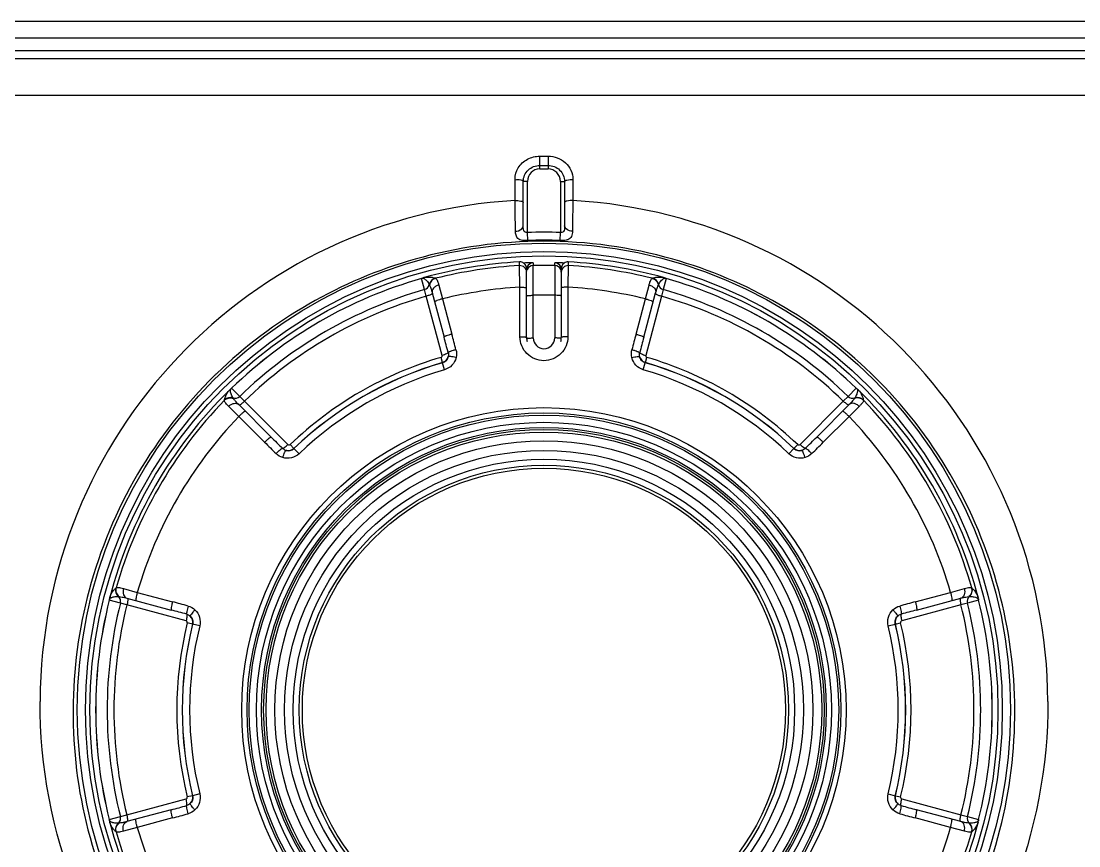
# Model space of a CAD drawing. Extents: x -1319 to 3519, y -1539 to 2345.
# Drawn here: x 717 to 781.1, y -130.9 to -80.9 of the extents above; entities that cross this region are included whole.
import ezdxf

# ---------------------------------------------------------------- set-up
doc = ezdxf.new("R2010")
doc.units = 0
doc.header["$LTSCALE"] = 65.395
doc.layers.get('0').update_dxf_attribs({"linetype": 'CONTINUOUS'})

msp = doc.modelspace()

# ---------------------------------------------------------------- linework, layer by layer
at = {"linetype": 'CONTINUOUS'}
for p, q in [((233.06, -80.931), (1004.26, -80.931)), ((233.06, -81.931), (1004.26, -81.931)), ((1046.196, -83.202), (191.125, -83.202)), ((1004.26, -82.731), (233.06, -82.731)), ((922.66, -85.426), (314.66, -85.426)), ((748.41, -89.106), (748.91, -89.106)), ((748.41, -89.881), (748.41, -89.106)), ((748.41, -89.666), (748.91, -89.666)), ((748.91, -89.106), (748.91, -89.881)), ((748.41, -89.881), (748.91, -89.881)), ((746.91, -91.789), (746.91, -90.502)), ((747.66, -90.631), (747.41, -90.631)), ((747.41, -93.316), (747.41, -90.662)), ((747.66, -93.727), (747.66, -90.631)), ((749.66, -90.631), (749.91, -90.631)), ((749.66, -90.631), (749.66, -93.727)), ((749.91, -90.662), (749.91, -93.316)), ((750.41, -90.502), (750.41, -91.789)), ((746.912, -91.924), (746.91, -91.789)), ((746.917, -92.229), (746.912, -91.924)), ((750.397, -92.666), (750.388, -93.32)), ((750.388, -93.32), (750.384, -93.651)), ((747.678, -94.211), (747.66, -93.727)), ((749.642, -94.211), (749.66, -93.727)), ((747.188, -95.566), (747.188, -95.508)), ((747.188, -95.731), (747.188, -95.566)), ((747.208, -97.04), (747.188, -95.731)), ((747.61, -100.081), (747.61, -95.908)), ((748, -95.564), (748, -95.727)), ((748.01, -97.528), (748, -95.727)), ((749.32, -95.727), (749.31, -97.528)), ((749.32, -95.727), (749.32, -95.564)), ((749.71, -95.908), (749.71, -100.081)), ((750.132, -95.731), (750.113, -97.04)), ((750.132, -95.508), (750.132, -95.508)), ((750.132, -95.508), (750.132, -95.653)), ((750.132, -95.653), (750.132, -95.731)), ((741.254, -96.514), (741.254, -96.514)), ((741.435, -97.187), (741.254, -96.514)), ((741.322, -96.488), (741.322, -96.488)), ((756.066, -96.514), (755.886, -97.187)), ((755.999, -96.488), (755.91, -96.454)), ((755.998, -96.488), (755.999, -96.488)), ((756.066, -96.514), (756.066, -96.514)), ((741.535, -97.583), (741.435, -97.187)), ((742.293, -96.909), (742.511, -97.747)), ((747.207, -100.037), (747.208, -97.04)), ((750.113, -97.04), (750.113, -100.037)), ((754.809, -97.747), (755.028, -96.909)), ((755.886, -97.187), (755.785, -97.583)), ((742.496, -101.166), (741.535, -97.583)), ((741.894, -97.378), (742.613, -100.064)), ((742.511, -97.747), (743.083, -99.881)), ((748.01, -100.111), (748.01, -97.528)), ((749.31, -97.528), (749.31, -100.111)), ((754.237, -99.881), (754.809, -97.747)), ((754.707, -100.064), (755.426, -97.378)), ((755.785, -97.583), (754.824, -101.166)), ((742.52, -101.603), (742.428, -101.29)), ((742.521, -101.608), (742.52, -101.603)), ((742.645, -102.034), (742.521, -101.608)), ((754.675, -102.034), (754.799, -101.608)), ((754.801, -101.603), (754.799, -101.608)), ((754.801, -101.603), (754.892, -101.29)), ((729.689, -103.204), (729.615, -103.264)), ((729.689, -103.204), (729.689, -103.204)), ((729.746, -103.159), (729.745, -103.158)), ((729.746, -103.159), (730.238, -103.651)), ((730.238, -103.651), (730.53, -103.937)), ((766.79, -103.937), (767.082, -103.651)), ((767.082, -103.651), (767.574, -103.159)), ((767.574, -103.159), (767.575, -103.158)), ((767.609, -103.188), (767.575, -103.158)), ((767.631, -103.204), (767.609, -103.188)), ((767.631, -103.204), (767.631, -103.204)), ((730.184, -104.864), (729.569, -104.256)), ((732.14, -106.111), (730.174, -104.145)), ((730.53, -103.937), (733.153, -106.56)), ((764.167, -106.56), (766.79, -103.937)), ((767.146, -104.145), (765.18, -106.111)), ((767.752, -104.256), (767.136, -104.864)), ((731.747, -106.426), (730.184, -104.864)), ((767.136, -104.864), (765.573, -106.426)), ((733.52, -106.799), (733.294, -106.563)), ((733.52, -106.799), (733.523, -106.802)), ((733.83, -107.123), (733.523, -106.802)), ((763.49, -107.123), (763.797, -106.802)), ((763.797, -106.802), (763.801, -106.799)), ((763.801, -106.799), (764.026, -106.563)), ((723.201, -115.284), (724.036, -115.514)), ((773.285, -115.514), (774.119, -115.284)), ((722.351, -115.915), (722.35, -115.915)), ((723.408, -115.864), (726.094, -116.584)), ((724.036, -115.514), (726.17, -116.086)), ((771.15, -116.086), (773.285, -115.514)), ((771.226, -116.584), (773.913, -115.864)), ((774.97, -115.915), (774.955, -115.821)), ((774.969, -115.915), (774.97, -115.915)), ((722.34, -115.986), (722.339, -115.986)), ((723.012, -116.166), (722.34, -115.986)), ((723.405, -116.277), (723.012, -116.166)), ((726.989, -117.237), (723.405, -116.277)), ((773.915, -116.277), (770.331, -117.237)), ((774.308, -116.166), (773.915, -116.277)), ((774.98, -115.986), (774.308, -116.166)), ((774.98, -115.986), (774.981, -115.986)), ((727.379, -117.435), (727.062, -117.357)), ((727.384, -117.436), (727.379, -117.435)), ((727.815, -117.541), (727.384, -117.436)), ((769.505, -117.541), (769.936, -117.436)), ((769.941, -117.435), (769.936, -117.436)), ((769.941, -117.435), (770.258, -117.357)), ((723.405, -128.985), (726.989, -128.025)), ((727.379, -127.827), (727.062, -127.904)), ((727.379, -127.827), (727.384, -127.826)), ((727.815, -127.72), (727.384, -127.826)), ((769.505, -127.72), (769.936, -127.826)), ((769.936, -127.826), (769.941, -127.827)), ((769.941, -127.827), (770.258, -127.904)), ((770.331, -128.025), (773.915, -128.985)), ((726.094, -128.677), (723.408, -129.397)), ((773.913, -129.397), (771.226, -128.677)), ((722.34, -129.275), (722.339, -129.275)), ((722.34, -129.275), (723.012, -129.095)), ((722.351, -129.347), (722.35, -129.347)), ((722.35, -129.347), (722.365, -129.441)), ((723.012, -129.095), (723.405, -128.985)), ((726.17, -129.176), (724.036, -129.748)), ((773.285, -129.748), (771.15, -129.176)), ((773.915, -128.985), (774.308, -129.095)), ((774.308, -129.095), (774.98, -129.275)), ((774.969, -129.347), (774.97, -129.347)), ((774.98, -129.275), (774.981, -129.275)), ((724.036, -129.748), (723.201, -129.977)), ((774.119, -129.977), (773.285, -129.748))]:
    msp.add_line(p, q, dxfattribs=at)
for points in [[(741.322, -96.488), (741.297, -96.499), (741.254, -96.514)], [(741.41, -96.454), (741.397, -96.458), (741.322, -96.488)], [(756.066, -96.514), (756.024, -96.499), (755.999, -96.488)], [(729.745, -103.158), (729.711, -103.188), (729.689, -103.204)], [(767.705, -103.264), (767.695, -103.254), (767.631, -103.204)], [(722.35, -115.915), (722.348, -115.942), (722.339, -115.986)], [(722.365, -115.821), (722.362, -115.834), (722.35, -115.915)], [(774.981, -115.986), (774.973, -115.942), (774.97, -115.915)], [(722.339, -129.275), (722.348, -129.32), (722.35, -129.347)], [(774.955, -129.441), (774.958, -129.427), (774.97, -129.347)], [(774.97, -129.347), (774.973, -129.32), (774.981, -129.275)]]:
    msp.add_lwpolyline(points, dxfattribs=at)
for radius in [28.259, 27.759, 27.493, 27.493, 18.3, 17.98, 17.85, 17.411, 17.096, 16.974, 16.824, 16.292, 15.714, 15.182, 14.813, 14.63]:
    msp.add_circle((748.66, -122.631), radius, dxfattribs=at)
for centre, radius, start, end in [((748.41, -90.631), 0.75, 90, 180), ((748.91, -90.631), 0.75, 0, 90), ((748.66, -122.256), 30.517, 93.28787, 179.73209), ((292.035, -99.168), 454.934, 0.6949, 0.87395), ((748.66, -122.256), 30.517, 0.26786, 86.7124), ((748.659, -120.713), 27.005, 87.87584, 92.12024), ((748.66, -122.769), 28.514, 74.12196, 105.87857), ((748.659, -120.131), 25.939, 87.82818, 92.16779), ((748.661, -122.774), 28.519, 105.87756, 133.98437), ((748.659, -122.774), 28.519, 46.01617, 74.12298), ((748.66, -122.631), 27.162, 93.10585, 105.48058), ((748.66, -122.631), 26.94, 93.13191, 104.08937), ((747.21, -95.911), 0.403, 74.55904, 93.03278), ((747.21, -96.131), 0.4, 0.00571, 93.1362), ((747.209, -95.91), 0.402, 56.39464, 74.44752), ((747.207, -95.908), 0.403, 0.07214, 18.55233), ((748.008, -95.964), 0.398, 172.0413, 179.97346), ((748.013, -95.965), 0.403, 157.93282, 172.06072), ((748.01, -95.964), 0.4, 91.39954, 157.83989), ((748.01, -96.127), 0.4, 91.40829, 157.84187), ((748.66, -122.595), 26.876, 88.59323, 91.40677), ((749.31, -95.964), 0.4, 22.16011, 88.60043), ((749.31, -96.127), 0.4, 22.16208, 88.59204), ((749.307, -95.965), 0.403, 7.93928, 22.06718), ((749.312, -95.964), 0.398, 0.02654, 7.9587), ((750.11, -96.131), 0.4, 86.86363, 179.99031), ((750.113, -95.908), 0.403, 161.44775, 179.92786), ((750.111, -95.91), 0.402, 105.55256, 123.60531), ((750.11, -95.911), 0.403, 86.96722, 105.44104), ((748.66, -122.631), 27.162, 74.51942, 86.89415), ((748.66, -122.631), 26.94, 75.91063, 86.86809), ((748.66, -122.631), 27.147, 105.83205, 134.16795), ((748.66, -122.631), 27.146, 105.83205, 134.16795), ((741.145, -96.131), 0.399, 285.84607, 296.29478), ((741.542, -96.923), 0.487, 108.55672, 116.84319), ((741.293, -96.692), 0.206, 80.45197, 81.95049), ((741.542, -96.922), 0.486, 105.67163, 108.55375), ((742.206, -96.987), 0.5, 104.15013, 168.19029), ((755.114, -96.987), 0.5, 11.81989, 75.85183), ((755.778, -96.923), 0.487, 63.15663, 74.32656), ((756.028, -96.698), 0.211, 99.08219, 101.21802), ((756.027, -96.691), 0.205, 98.04769, 99.07666), ((756.175, -96.131), 0.399, 243.70444, 254.15472), ((748.66, -122.631), 27.147, 45.83205, 74.16795), ((748.66, -122.631), 27.146, 45.83205, 74.16795), ((748.66, -122.631), 26.45, 105.85363, 134.14637), ((741.325, -96.802), 0.4, 285.82059, 348.07365), ((748.66, -122.631), 25.632, 93.24851, 103.87987), ((748.66, -122.631), 25.632, 76.12013, 86.75149), ((755.995, -96.802), 0.4, 191.92193, 254.17887), ((748.66, -122.631), 26.45, 45.85363, 74.14637), ((748.66, -122.631), 26.042, 105.87764, 134.12236), ((748.66, -122.396), 24.877, 88.50271, 91.49729), ((748.66, -122.631), 26.042, 45.87764, 74.12236), ((580.763, -143.383), 168.049, 14.67055, 15.00269), ((916.552, -143.382), 168.043, 164.99731, 165.32945), ((382.089, -196.667), 373.242, 14.85168, 15.00012), ((748.66, -100.081), 1.05, 180, 193.29662), ((748.66, -100.111), 0.65, 180.00103, 359.99897), ((748.66, -100.081), 1.05, 346.72147, 360), ((1115.239, -196.67), 373.251, 164.99988, 165.14832), ((748.66, -122.631), 22.233, 106.27873, 133.72127), ((748.66, -122.631), 21.906, 106.27873, 133.72127), ((748.66, -122.631), 21.901, 106.27901, 133.72099), ((742.379, -101.123), 0.5, 286.287, 346.54338), ((754.941, -101.123), 0.5, 193.45664, 253.713), ((748.66, -122.631), 21.901, 46.27901, 73.72099), ((748.66, -122.631), 21.906, 46.27873, 73.72127), ((748.66, -122.631), 22.233, 46.27873, 73.72127), ((748.664, -122.776), 28.522, 134.32335, 164.9691), ((748.698, -122.812), 28.571, 133.98571, 134.32192), ((748.66, -122.631), 21.457, 106.27901, 133.72099), ((748.66, -122.631), 21.457, 46.27901, 73.72099), ((748.622, -122.812), 28.571, 45.67864, 46.01486), ((748.656, -122.776), 28.522, 15.03154, 45.67717), ((748.66, -122.631), 27.162, 134.51942, 165.48058), ((729.679, -104.22), 0.5, 71.81989, 135.85183), ((729.955, -103.612), 0.487, 123.15663, 134.32655), ((729.879, -103.281), 0.205, 158.04771, 159.07477), ((729.468, -102.873), 0.399, 303.70444, 314.15472), ((729.959, -103.365), 0.4, 251.92193, 314.17887), ((767.361, -103.365), 0.4, 225.82059, 288.07365), ((767.641, -104.22), 0.5, 44.15013, 108.19029), ((767.852, -102.874), 0.398, 225.83434, 231.05948), ((767.852, -102.873), 0.398, 231.06181, 236.30173), ((767.365, -103.612), 0.487, 48.55672, 56.84319), ((767.365, -103.612), 0.486, 45.67163, 48.55375), ((748.66, -122.631), 27.162, 14.51942, 45.48058), ((766.399, -104.381), 1.718, 37.25881, 40.56233), ((748.66, -122.631), 26.94, 135.91063, 164.08937), ((748.66, -122.631), 26.94, 15.91063, 44.08937), ((748.66, -122.631), 25.632, 136.12013, 163.87987), ((748.66, -122.631), 25.632, 16.12013, 43.87987), ((996.06, 157.807), 373.238, 224.99989, 225.14832), ((501.257, 157.811), 373.242, 314.85168, 315.00012), ((850.577, 12.393), 168.043, 224.99731, 225.32945), ((733.174, -106.438), 0.5, 253.45654, 313.713), ((764.146, -106.438), 0.5, 226.287, 286.54328), ((646.739, 12.397), 168.049, 314.67055, 315.00269), ((723.225, -115.398), 0.5, 164.15013, 228.19027), ((774.095, -115.398), 0.5, 311.81989, 15.85183), ((748.791, -122.791), 28.649, 165.00656, 179.67998), ((721.953, -115.889), 0.399, 345.84607, 356.29478), ((722.837, -115.941), 0.487, 168.55688, 176.84319), ((722.513, -116.042), 0.206, 140.45229, 141.95049), ((722.837, -115.941), 0.486, 165.67163, 168.55391), ((722.612, -116.166), 0.366, 118.52086, 121.65036), ((722.625, -116.068), 0.4, 345.82059, 48.07365), ((774.695, -116.068), 0.4, 131.92193, 194.17887), ((774.483, -115.941), 0.487, 3.15662, 14.32656), ((774.808, -116.041), 0.205, 38.04753, 39.07496), ((775.367, -115.889), 0.399, 183.70444, 194.15472), ((748.527, -122.791), 28.65, 0.32043, 14.99362), ((748.66, -122.631), 27.147, 165.83205, 194.16795), ((748.66, -122.631), 27.146, 165.83205, 194.16795), ((748.66, -122.631), 26.45, 165.85363, 194.14637), ((748.66, -122.631), 26.042, 165.87764, 194.12236), ((682.683, -278.411), 168.049, 74.67055, 75.00269), ((814.635, -278.405), 168.043, 104.99731, 105.32945), ((748.66, -122.631), 26.042, 345.87764, 14.12236), ((748.66, -122.631), 26.45, 345.85363, 14.14637), ((748.66, -122.631), 27.146, 345.83205, 14.16795), ((748.66, -122.631), 27.147, 345.83205, 14.16795), ((629.492, -477.109), 373.242, 74.85168, 75.00012), ((726.893, -117.316), 0.5, 346.28699, 46.54349), ((770.427, -117.316), 0.5, 133.45674, 193.713), ((867.83, -477.117), 373.251, 104.99988, 105.14832), ((748.66, -122.631), 22.233, 166.27873, 193.72127), ((748.66, -122.631), 21.906, 166.27873, 193.72127), ((748.66, -122.631), 21.901, 166.27901, 193.72099), ((748.66, -122.631), 21.457, 166.27901, 193.72099), ((748.66, -122.631), 21.457, 346.27901, 13.72099), ((748.66, -122.631), 21.901, 346.27901, 13.72099), ((748.66, -122.631), 21.906, 346.27873, 13.72127), ((748.66, -122.631), 22.233, 346.27873, 13.72127), ((748.794, -122.757), 28.651, 179.74712, 194.42984), ((748.528, -122.757), 28.649, 345.57017, 0.25327), ((726.893, -127.945), 0.5, 313.45653, 13.71301), ((770.427, -127.945), 0.5, 166.287, 226.54328), ((629.49, 231.856), 373.251, 284.99988, 285.14832), ((867.828, 231.847), 373.242, 254.85168, 255.00012), ((721.953, -129.373), 0.399, 3.70444, 14.15472), ((722.837, -129.32), 0.487, 183.15662, 194.32656), ((722.512, -129.221), 0.205, 218.04744, 219.06141), ((722.625, -129.193), 0.4, 311.92193, 14.17887), ((682.685, 33.144), 168.043, 284.99731, 285.32945), ((814.637, 33.149), 168.049, 254.67055, 255.00269), ((774.695, -129.193), 0.4, 165.82059, 228.07365), ((774.483, -129.32), 0.487, 348.55651, 356.84319), ((774.807, -129.22), 0.206, 320.53235, 321.95064), ((775.367, -129.373), 0.399, 165.84607, 176.29478), ((748.664, -122.771), 28.522, 194.46796, 225.26135), ((748.66, -122.631), 27.162, 194.51942, 225.48058), ((723.225, -129.863), 0.5, 131.81989, 195.85183), ((748.66, -122.631), 26.94, 195.91063, 224.08937), ((748.66, -122.631), 25.632, 196.12013, 223.87987), ((748.66, -122.631), 25.632, 316.12013, 343.87987), ((748.66, -122.631), 27.162, 314.51942, 345.48058), ((748.66, -122.631), 26.94, 315.91063, 344.08937), ((748.656, -122.771), 28.522, 314.73908, 345.53249), ((774.095, -129.863), 0.5, 344.15013, 48.19029), ((774.702, -129.085), 0.378, 297.71511, 300.63708), ((774.483, -129.32), 0.486, 345.67164, 348.55354)]:
    msp.add_arc(centre, radius, start, end, dxfattribs=at)
for points, knots in [([(747.106, -89.812), (747.238, -89.596), (747.634, -89.23), (748.153, -89.106), (748.41, -89.106)], [0, 0, 0, 0, 0.496253, 1, 1, 1, 1]), ([(747.41, -90.631), (747.41, -90.381), (747.635, -89.861), (748.158, -89.666), (748.41, -89.666)], [0, 0, 0, 0, 0.497911, 1, 1, 1, 1]), ([(748.91, -89.106), (749.285, -89.106), (750.054, -89.374), (750.418, -90.137), (750.41, -90.502)], [0, 0, 0, 0, 0.506709, 1, 1, 1, 1]), ([(748.91, -89.666), (749.162, -89.666), (749.683, -89.861), (749.914, -90.381), (749.91, -90.631)], [0, 0, 0, 0, 0.501973, 1, 1, 1, 1]), ([(746.91, -90.533), (747.025, -90.512), (747.174, -90.509), (747.408, -90.572), (747.41, -90.631)], [0, 0, 0, 0, 0.66617, 1, 1, 1, 1]), ([(750.41, -90.533), (750.292, -90.533), (750.15, -90.545), (749.91, -90.605), (749.91, -90.662)], [0, 0, 0, 0, 0.673177, 1, 1, 1, 1]), ([(746.91, -91.789), (747.029, -91.789), (747.17, -91.801), (747.41, -91.861), (747.41, -91.918)], [0, 0, 0, 0, 0.673182, 1, 1, 1, 1]), ([(750.41, -91.789), (750.292, -91.789), (750.15, -91.801), (749.91, -91.861), (749.91, -91.918)], [0, 0, 0, 0, 0.673186, 1, 1, 1, 1]), ([(746.936, -93.65), (746.998, -93.648), (747.193, -93.624), (747.41, -93.456), (747.41, -93.316)], [0, 0, 0, 0, 0.305738, 1, 1, 1, 1]), ([(747.66, -93.727), (747.612, -93.732), (747.507, -93.727), (747.403, -93.551), (747.41, -93.41), (747.41, -93.316)], [0, 0, 0, 0, 0.26031, 0.492922, 1, 1, 1, 1]), ([(749.91, -93.316), (749.91, -93.411), (749.919, -93.553), (749.812, -93.726), (749.708, -93.732), (749.66, -93.727)], [0, 0, 0, 0, 0.50969, 0.74077, 1, 1, 1, 1]), ([(750.384, -93.651), (750.322, -93.648), (750.128, -93.624), (749.91, -93.456), (749.91, -93.316)], [0, 0, 0, 0, 0.305738, 1, 1, 1, 1]), ([(747.678, -94.211), (747.477, -94.218), (747.031, -94.227), (746.938, -93.805), (746.936, -93.65)], [0, 0, 0, 0, 0.565361, 1, 1, 1, 1]), ([(750.384, -93.651), (750.383, -93.758), (750.373, -93.974), (750.201, -94.127), (750.11, -94.161)], [0, 0, 0, 0, 0.527529, 1, 1, 1, 1]), ([(750.11, -94.161), (750.079, -94.172), (749.926, -94.213), (749.766, -94.216), (749.642, -94.211)], [0, 0, 0, 0, 0.211385, 1, 1, 1, 1]), ([(748, -95.564), (748, -95.563), (747.993, -95.564), (747.986, -95.562), (747.968, -95.563), (747.937, -95.562), (747.886, -95.562), (747.815, -95.563), (747.731, -95.565), (747.602, -95.569), (747.501, -95.572), (747.431, -95.575)], [0, 0, 0, 0, 0.006283, 0.024196, 0.052757, 0.090827, 0.191402, 0.318973, 0.468117, 0.634195, 1, 1, 1, 1]), ([(749.889, -95.575), (749.819, -95.572), (749.718, -95.569), (749.589, -95.565), (749.505, -95.563), (749.434, -95.562), (749.383, -95.562), (749.352, -95.563), (749.335, -95.562), (749.327, -95.564), (749.32, -95.563), (749.32, -95.564)], [0, 0, 0, 0, 0.365804, 0.531881, 0.681025, 0.808596, 0.909171, 0.947242, 0.975803, 0.993717, 1, 1, 1, 1]), ([(741.327, -96.489), (741.334, -96.49), (741.356, -96.495), (741.378, -96.503), (741.392, -96.51)], [0, 0, 0, 0, 0.294108, 1, 1, 1, 1]), ([(741.41, -96.454), (741.565, -96.425), (741.798, -96.41), (742.022, -96.47), (742.084, -96.503)], [0, 0, 0, 0, 0.693021, 1, 1, 1, 1]), ([(741.475, -96.564), (741.503, -96.586), (741.599, -96.682), (741.672, -96.798), (741.717, -96.885)], [0, 0, 0, 0, 0.268677, 1, 1, 1, 1]), ([(742.102, -96.501), (742.008, -96.525), (741.83, -96.634), (741.747, -96.824), (741.734, -96.921)], [0, 0, 0, 0, 0.498106, 1, 1, 1, 1]), ([(742.084, -96.503), (742.085, -96.503), (742.091, -96.503), (742.097, -96.502), (742.102, -96.501)], [0, 0, 0, 0, 0.116284, 1, 1, 1, 1]), ([(742.102, -96.501), (742.117, -96.5), (742.156, -96.538), (742.197, -96.615), (742.248, -96.747), (742.277, -96.85), (742.293, -96.909)], [0, 0, 0, 0, 0.099683, 0.297656, 0.599981, 1, 1, 1, 1]), ([(755.028, -96.909), (755.043, -96.85), (755.072, -96.747), (755.123, -96.615), (755.164, -96.538), (755.203, -96.5), (755.218, -96.501)], [0, 0, 0, 0, 0.400011, 0.702339, 0.900289, 1, 1, 1, 1]), ([(755.218, -96.501), (755.22, -96.502), (755.226, -96.502), (755.233, -96.504), (755.236, -96.503)], [0, 0, 0, 0, 0.372708, 1, 1, 1, 1]), ([(755.218, -96.501), (755.312, -96.525), (755.49, -96.634), (755.573, -96.824), (755.586, -96.921)], [0, 0, 0, 0, 0.498105, 1, 1, 1, 1]), ([(755.236, -96.503), (755.298, -96.47), (755.522, -96.41), (755.755, -96.425), (755.91, -96.454)], [0, 0, 0, 0, 0.30698, 1, 1, 1, 1]), ([(755.603, -96.885), (755.642, -96.81), (755.711, -96.698), (755.838, -96.561), (755.93, -96.502), (755.987, -96.49)], [0, 0, 0, 0, 0.448045, 0.691092, 1, 1, 1, 1]), ([(741.717, -96.885), (741.717, -96.886), (741.723, -96.898), (741.729, -96.91), (741.734, -96.921)], [0, 0, 0, 0, 0.119525, 1, 1, 1, 1]), ([(741.734, -96.921), (741.762, -96.975), (741.82, -97.126), (741.868, -97.281), (741.894, -97.378)], [0, 0, 0, 0, 0.375633, 1, 1, 1, 1]), ([(742.293, -96.909), (742.23, -96.926), (742.112, -96.974), (741.971, -97.087), (741.886, -97.228), (741.882, -97.333), (741.894, -97.378)], [0, 0, 0, 0, 0.28904, 0.557234, 0.792097, 1, 1, 1, 1]), ([(747.208, -97.04), (747.259, -97.04), (747.354, -97.041), (747.466, -97.049), (747.538, -97.058), (747.576, -97.065), (747.598, -97.072), (747.61, -97.08), (747.61, -97.084)], [0, 0, 0, 0, 0.375837, 0.695728, 0.819131, 0.91209, 0.97165, 1, 1, 1, 1]), ([(750.113, -97.04), (750.061, -97.04), (749.966, -97.041), (749.855, -97.049), (749.782, -97.058), (749.745, -97.065), (749.722, -97.072), (749.71, -97.08), (749.71, -97.084)], [0, 0, 0, 0, 0.375852, 0.695748, 0.81915, 0.912104, 0.971656, 1, 1, 1, 1]), ([(755.028, -96.909), (755.09, -96.926), (755.208, -96.974), (755.35, -97.087), (755.435, -97.228), (755.439, -97.333), (755.426, -97.378)], [0, 0, 0, 0, 0.28904, 0.557235, 0.792098, 1, 1, 1, 1]), ([(755.426, -97.378), (755.453, -97.281), (755.501, -97.126), (755.558, -96.975), (755.586, -96.921)], [0, 0, 0, 0, 0.62438, 1, 1, 1, 1]), ([(755.586, -96.921), (755.588, -96.916), (755.594, -96.904), (755.6, -96.893), (755.603, -96.885)], [0, 0, 0, 0, 0.375999, 1, 1, 1, 1]), ([(741.88, -97.444), (741.863, -97.457), (741.82, -97.482), (741.706, -97.532), (741.607, -97.563), (741.535, -97.583)], [0, 0, 0, 0, 0.16872, 0.404333, 1, 1, 1, 1]), ([(741.902, -97.409), (741.903, -97.411), (741.902, -97.426), (741.889, -97.436), (741.88, -97.444)], [0, 0, 0, 0, 0.173058, 1, 1, 1, 1]), ([(742.511, -97.747), (742.449, -97.763), (742.336, -97.796), (742.204, -97.841), (742.12, -97.875), (742.077, -97.897), (742.052, -97.911), (742.04, -97.925), (742.042, -97.93)], [0, 0, 0, 0, 0.376116, 0.695926, 0.819239, 0.912115, 0.971628, 1, 1, 1, 1]), ([(747.61, -97.568), (747.61, -97.565), (747.623, -97.557), (747.644, -97.552), (747.682, -97.545), (747.753, -97.537), (747.865, -97.53), (747.959, -97.528), (748.01, -97.528)], [0, 0, 0, 0, 0.026939, 0.08594, 0.178688, 0.30211, 0.622653, 1, 1, 1, 1]), ([(749.71, -97.568), (749.71, -97.565), (749.697, -97.557), (749.676, -97.552), (749.638, -97.545), (749.567, -97.537), (749.455, -97.53), (749.361, -97.528), (749.31, -97.528)], [0, 0, 0, 0, 0.026939, 0.08594, 0.178688, 0.302111, 0.622653, 1, 1, 1, 1]), ([(754.809, -97.747), (754.871, -97.763), (754.984, -97.796), (755.116, -97.841), (755.2, -97.875), (755.243, -97.897), (755.268, -97.911), (755.28, -97.925), (755.279, -97.93)], [0, 0, 0, 0, 0.376105, 0.695911, 0.819225, 0.912105, 0.971623, 1, 1, 1, 1]), ([(755.418, -97.409), (755.418, -97.411), (755.419, -97.426), (755.431, -97.436), (755.44, -97.444)], [0, 0, 0, 0, 0.173059, 1, 1, 1, 1]), ([(755.44, -97.444), (755.457, -97.457), (755.501, -97.482), (755.614, -97.532), (755.713, -97.563), (755.785, -97.583)], [0, 0, 0, 0, 0.168719, 0.404331, 1, 1, 1, 1]), ([(743.083, -99.881), (743.022, -99.898), (742.908, -99.931), (742.776, -99.976), (742.692, -100.01), (742.649, -100.031), (742.624, -100.046), (742.612, -100.06), (742.613, -100.064)], [0, 0, 0, 0, 0.376103, 0.695917, 0.819234, 0.912114, 0.971629, 1, 1, 1, 1]), ([(754.237, -99.881), (754.299, -99.898), (754.412, -99.931), (754.544, -99.976), (754.628, -100.01), (754.671, -100.031), (754.696, -100.046), (754.708, -100.06), (754.707, -100.064)], [0, 0, 0, 0, 0.376103, 0.695917, 0.819234, 0.912114, 0.971629, 1, 1, 1, 1]), ([(747.207, -100.037), (747.259, -100.037), (747.354, -100.038), (747.466, -100.046), (747.538, -100.055), (747.576, -100.063), (747.598, -100.069), (747.61, -100.077), (747.61, -100.081)], [0, 0, 0, 0, 0.3758, 0.695715, 0.819135, 0.912105, 0.971664, 1, 1, 1, 1]), ([(748.66, -101.487), (748.471, -101.487), (748.088, -101.411), (747.605, -101.088), (747.283, -100.606), (747.207, -100.225), (747.207, -100.037)], [0, 0, 0, 0, 0.250713, 0.500971, 0.750646, 1, 1, 1, 1]), ([(747.612, -100.147), (747.613, -100.146), (747.622, -100.14), (747.632, -100.138), (747.641, -100.136)], [0, 0, 0, 0, 0.159673, 1, 1, 1, 1]), ([(747.641, -100.136), (747.646, -100.134), (747.675, -100.128), (747.704, -100.125), (747.727, -100.123)], [0, 0, 0, 0, 0.195752, 1, 1, 1, 1]), ([(747.727, -100.123), (747.747, -100.121), (747.842, -100.113), (747.936, -100.111), (748.01, -100.111)], [0, 0, 0, 0, 0.214691, 1, 1, 1, 1]), ([(750.113, -100.037), (750.113, -100.225), (750.038, -100.606), (749.715, -101.088), (749.232, -101.411), (748.849, -101.487), (748.66, -101.487)], [0, 0, 0, 0, 0.249353, 0.499026, 0.749284, 1, 1, 1, 1]), ([(749.593, -100.123), (749.573, -100.121), (749.479, -100.113), (749.384, -100.111), (749.31, -100.111)], [0, 0, 0, 0, 0.214693, 1, 1, 1, 1]), ([(749.68, -100.136), (749.674, -100.134), (749.645, -100.128), (749.616, -100.125), (749.593, -100.123)], [0, 0, 0, 0, 0.195753, 1, 1, 1, 1]), ([(749.708, -100.147), (749.707, -100.146), (749.698, -100.14), (749.688, -100.138), (749.68, -100.136)], [0, 0, 0, 0, 0.159617, 1, 1, 1, 1]), ([(750.113, -100.037), (750.062, -100.037), (749.967, -100.038), (749.855, -100.046), (749.782, -100.055), (749.745, -100.063), (749.722, -100.069), (749.71, -100.077), (749.71, -100.081)], [0, 0, 0, 0, 0.37579, 0.695707, 0.81913, 0.912103, 0.971665, 1, 1, 1, 1]), ([(742.428, -101.29), (742.452, -101.282), (742.497, -101.247), (742.503, -101.191), (742.496, -101.166)], [0, 0, 0, 0, 0.502184, 1, 1, 1, 1]), ([(742.863, -100.999), (742.862, -101.005), (742.852, -101.019), (742.816, -101.047), (742.742, -101.084), (742.63, -101.128), (742.543, -101.154), (742.496, -101.166)], [0, 0, 0, 0, 0.044984, 0.115733, 0.337115, 0.644949, 1, 1, 1, 1]), ([(743.333, -100.823), (743.274, -100.838), (743.165, -100.869), (743.037, -100.911), (742.953, -100.944), (742.908, -100.964), (742.88, -100.981), (742.865, -100.993), (742.863, -100.999)], [0, 0, 0, 0, 0.361257, 0.673602, 0.797796, 0.895144, 0.962629, 1, 1, 1, 1]), ([(753.987, -100.823), (754.046, -100.838), (754.156, -100.869), (754.283, -100.911), (754.367, -100.944), (754.412, -100.964), (754.441, -100.981), (754.455, -100.993), (754.458, -100.999)], [0, 0, 0, 0, 0.361263, 0.67361, 0.797803, 0.89515, 0.962633, 1, 1, 1, 1]), ([(754.458, -100.999), (754.459, -101.005), (754.468, -101.019), (754.504, -101.047), (754.578, -101.084), (754.691, -101.128), (754.777, -101.154), (754.824, -101.166)], [0, 0, 0, 0, 0.044982, 0.115729, 0.337107, 0.644942, 1, 1, 1, 1]), ([(754.824, -101.166), (754.818, -101.191), (754.823, -101.247), (754.868, -101.282), (754.892, -101.29)], [0, 0, 0, 0, 0.497816, 1, 1, 1, 1]), ([(742.866, -101.239), (742.846, -101.323), (742.762, -101.486), (742.605, -101.583), (742.521, -101.608)], [0, 0, 0, 0, 0.495921, 1, 1, 1, 1]), ([(743.338, -101.302), (743.298, -101.471), (743.126, -101.794), (742.812, -101.985), (742.645, -102.034)], [0, 0, 0, 0, 0.49938, 1, 1, 1, 1]), ([(743.338, -101.302), (743.28, -101.288), (743.171, -101.265), (743.043, -101.243), (742.958, -101.233), (742.913, -101.231), (742.885, -101.232), (742.868, -101.235), (742.866, -101.239)], [0, 0, 0, 0, 0.374731, 0.691497, 0.814316, 0.907968, 0.969619, 1, 1, 1, 1]), ([(753.982, -101.302), (754.04, -101.288), (754.149, -101.265), (754.278, -101.243), (754.362, -101.233), (754.407, -101.23), (754.435, -101.232), (754.452, -101.235), (754.455, -101.239)], [0, 0, 0, 0, 0.374737, 0.691502, 0.814319, 0.907969, 0.969618, 1, 1, 1, 1]), ([(754.675, -102.034), (754.508, -101.985), (754.194, -101.794), (754.022, -101.471), (753.982, -101.302)], [0, 0, 0, 0, 0.50062, 1, 1, 1, 1]), ([(754.799, -101.608), (754.715, -101.583), (754.558, -101.486), (754.474, -101.323), (754.455, -101.239)], [0, 0, 0, 0, 0.504081, 1, 1, 1, 1]), ([(729.31, -103.887), (729.378, -103.817), (729.561, -103.717), (729.767, -103.74), (729.857, -103.778)], [0, 0, 0, 0, 0.498105, 1, 1, 1, 1]), ([(729.32, -103.872), (729.324, -103.802), (729.383, -103.578), (729.513, -103.384), (729.615, -103.264)], [0, 0, 0, 0, 0.30698, 1, 1, 1, 1]), ([(729.691, -103.437), (729.687, -103.421), (729.67, -103.347), (729.666, -103.264), (729.688, -103.208)], [0, 0, 0, 0, 0.211204, 1, 1, 1, 1]), ([(729.835, -103.745), (729.82, -103.722), (729.762, -103.625), (729.714, -103.52), (729.691, -103.437)], [0, 0, 0, 0, 0.24169, 1, 1, 1, 1]), ([(729.857, -103.778), (729.855, -103.774), (729.847, -103.763), (729.84, -103.751), (729.835, -103.745)], [0, 0, 0, 0, 0.375999, 1, 1, 1, 1]), ([(768.01, -103.887), (767.942, -103.817), (767.759, -103.717), (767.553, -103.74), (767.463, -103.778)], [0, 0, 0, 0, 0.498106, 1, 1, 1, 1]), ([(767.485, -103.745), (767.484, -103.746), (767.476, -103.757), (767.469, -103.768), (767.463, -103.778)], [0, 0, 0, 0, 0.119525, 1, 1, 1, 1]), ([(767.628, -103.44), (767.62, -103.468), (767.584, -103.575), (767.53, -103.675), (767.485, -103.745)], [0, 0, 0, 0, 0.261991, 1, 1, 1, 1]), ([(767.647, -103.337), (767.646, -103.346), (767.643, -103.381), (767.635, -103.415), (767.628, -103.44)], [0, 0, 0, 0, 0.263094, 1, 1, 1, 1]), ([(767.64, -103.232), (767.641, -103.236), (767.644, -103.25), (767.646, -103.265), (767.647, -103.276)], [0, 0, 0, 0, 0.273346, 1, 1, 1, 1]), ([(767.647, -103.276), (767.648, -103.282), (767.649, -103.302), (767.648, -103.322), (767.647, -103.337)], [0, 0, 0, 0, 0.26621, 1, 1, 1, 1]), ([(767.767, -103.341), (767.846, -103.444), (767.948, -103.614), (767.997, -103.806), (768, -103.872)], [0, 0, 0, 0, 0.664893, 1, 1, 1, 1]), ([(729.569, -104.256), (729.525, -104.213), (729.45, -104.136), (729.361, -104.026), (729.315, -103.951), (729.302, -103.899), (729.31, -103.887)], [0, 0, 0, 0, 0.400011, 0.702339, 0.900289, 1, 1, 1, 1]), ([(729.31, -103.887), (729.312, -103.885), (729.315, -103.88), (729.32, -103.875), (729.32, -103.872)], [0, 0, 0, 0, 0.372708, 1, 1, 1, 1]), ([(729.569, -104.256), (729.614, -104.209), (729.715, -104.131), (729.883, -104.065), (730.048, -104.062), (730.141, -104.112), (730.174, -104.145)], [0, 0, 0, 0, 0.28904, 0.557235, 0.792098, 1, 1, 1, 1]), ([(730.174, -104.145), (730.103, -104.073), (729.993, -103.954), (729.891, -103.829), (729.857, -103.778)], [0, 0, 0, 0, 0.62438, 1, 1, 1, 1]), ([(730.196, -104.167), (730.206, -104.177), (730.26, -104.159), (730.291, -104.138), (730.315, -104.121)], [0, 0, 0, 0, 0.314912, 1, 1, 1, 1]), ([(730.315, -104.121), (730.332, -104.109), (730.408, -104.053), (730.478, -103.989), (730.53, -103.937)], [0, 0, 0, 0, 0.215714, 1, 1, 1, 1]), ([(767.005, -104.121), (766.988, -104.109), (766.912, -104.053), (766.843, -103.989), (766.79, -103.937)], [0, 0, 0, 0, 0.215715, 1, 1, 1, 1]), ([(767.124, -104.167), (767.114, -104.177), (767.061, -104.159), (767.029, -104.138), (767.005, -104.121)], [0, 0, 0, 0, 0.314915, 1, 1, 1, 1]), ([(767.463, -103.778), (767.43, -103.829), (767.327, -103.954), (767.218, -104.073), (767.146, -104.145)], [0, 0, 0, 0, 0.375633, 1, 1, 1, 1]), ([(767.752, -104.256), (767.706, -104.209), (767.606, -104.131), (767.437, -104.065), (767.273, -104.062), (767.179, -104.112), (767.146, -104.145)], [0, 0, 0, 0, 0.28904, 0.557234, 0.792097, 1, 1, 1, 1]), ([(768.01, -103.887), (768.018, -103.899), (768.005, -103.951), (767.959, -104.026), (767.87, -104.136), (767.795, -104.213), (767.752, -104.256)], [0, 0, 0, 0, 0.099683, 0.297656, 0.599981, 1, 1, 1, 1]), ([(768, -103.872), (768, -103.872), (768.003, -103.878), (768.006, -103.882), (768.01, -103.887)], [0, 0, 0, 0, 0.116284, 1, 1, 1, 1]), ([(730.184, -104.864), (730.23, -104.819), (730.315, -104.737), (730.42, -104.645), (730.491, -104.589), (730.531, -104.563), (730.556, -104.549), (730.574, -104.545), (730.578, -104.548)], [0, 0, 0, 0, 0.376105, 0.695911, 0.819225, 0.912105, 0.971623, 1, 1, 1, 1]), ([(767.136, -104.864), (767.091, -104.819), (767.005, -104.737), (766.9, -104.645), (766.829, -104.589), (766.789, -104.563), (766.764, -104.549), (766.746, -104.545), (766.742, -104.548)], [0, 0, 0, 0, 0.376116, 0.695926, 0.819239, 0.912115, 0.971628, 1, 1, 1, 1]), ([(731.747, -106.426), (731.792, -106.381), (731.877, -106.299), (731.982, -106.207), (732.054, -106.152), (732.094, -106.125), (732.119, -106.111), (732.137, -106.108), (732.14, -106.111)], [0, 0, 0, 0, 0.376103, 0.695917, 0.819234, 0.912114, 0.971629, 1, 1, 1, 1]), ([(765.573, -106.426), (765.528, -106.381), (765.443, -106.299), (765.338, -106.207), (765.266, -106.152), (765.226, -106.125), (765.201, -106.111), (765.183, -106.108), (765.18, -106.111)], [0, 0, 0, 0, 0.376103, 0.695917, 0.819234, 0.912114, 0.971629, 1, 1, 1, 1]), ([(732.438, -107.113), (732.48, -107.07), (732.562, -106.991), (732.662, -106.901), (732.732, -106.845), (732.772, -106.817), (732.801, -106.8), (732.819, -106.793), (732.825, -106.794)], [0, 0, 0, 0, 0.361263, 0.67361, 0.797803, 0.89515, 0.962633, 1, 1, 1, 1]), ([(732.825, -106.794), (732.831, -106.796), (732.847, -106.795), (732.89, -106.778), (732.959, -106.732), (733.053, -106.657), (733.119, -106.595), (733.153, -106.56)], [0, 0, 0, 0, 0.044983, 0.115731, 0.33711, 0.644943, 1, 1, 1, 1]), ([(732.85, -107.357), (732.867, -107.3), (732.902, -107.195), (732.947, -107.072), (732.98, -106.994), (733.001, -106.953), (733.015, -106.93), (733.027, -106.917), (733.032, -106.917)], [0, 0, 0, 0, 0.374738, 0.691503, 0.81432, 0.907969, 0.969618, 1, 1, 1, 1]), ([(733.523, -106.802), (733.46, -106.863), (733.297, -106.95), (733.114, -106.942), (733.032, -106.917)], [0, 0, 0, 0, 0.50408, 1, 1, 1, 1]), ([(733.153, -106.56), (733.171, -106.578), (733.223, -106.601), (733.276, -106.581), (733.294, -106.563)], [0, 0, 0, 0, 0.497816, 1, 1, 1, 1]), ([(764.288, -106.917), (764.206, -106.942), (764.023, -106.95), (763.861, -106.863), (763.797, -106.802)], [0, 0, 0, 0, 0.495921, 1, 1, 1, 1]), ([(764.026, -106.563), (764.044, -106.581), (764.097, -106.601), (764.149, -106.578), (764.167, -106.56)], [0, 0, 0, 0, 0.502184, 1, 1, 1, 1]), ([(764.495, -106.794), (764.489, -106.796), (764.473, -106.795), (764.43, -106.778), (764.361, -106.732), (764.267, -106.657), (764.201, -106.595), (764.167, -106.56)], [0, 0, 0, 0, 0.044984, 0.115733, 0.337115, 0.644949, 1, 1, 1, 1]), ([(764.47, -107.357), (764.453, -107.3), (764.419, -107.195), (764.373, -107.072), (764.34, -106.994), (764.32, -106.953), (764.305, -106.93), (764.293, -106.917), (764.288, -106.917)], [0, 0, 0, 0, 0.374731, 0.691497, 0.814316, 0.907968, 0.969619, 1, 1, 1, 1]), ([(764.882, -107.113), (764.84, -107.07), (764.758, -106.991), (764.658, -106.901), (764.588, -106.845), (764.548, -106.817), (764.519, -106.8), (764.501, -106.793), (764.495, -106.794)], [0, 0, 0, 0, 0.361258, 0.673603, 0.797796, 0.895144, 0.962629, 1, 1, 1, 1]), ([(733.83, -107.123), (733.704, -107.243), (733.382, -107.42), (733.016, -107.407), (732.85, -107.357)], [0, 0, 0, 0, 0.500619, 1, 1, 1, 1]), ([(764.47, -107.357), (764.304, -107.407), (763.938, -107.42), (763.616, -107.243), (763.49, -107.123)], [0, 0, 0, 0, 0.499381, 1, 1, 1, 1]), ([(722.365, -115.821), (722.418, -115.672), (722.521, -115.463), (722.685, -115.299), (722.744, -115.262)], [0, 0, 0, 0, 0.693021, 1, 1, 1, 1]), ([(722.752, -115.246), (722.726, -115.339), (722.731, -115.547), (722.854, -115.714), (722.932, -115.774)], [0, 0, 0, 0, 0.498106, 1, 1, 1, 1]), ([(722.744, -115.262), (722.745, -115.261), (722.748, -115.256), (722.75, -115.25), (722.752, -115.246)], [0, 0, 0, 0, 0.116284, 1, 1, 1, 1]), ([(722.752, -115.246), (722.759, -115.232), (722.811, -115.217), (722.899, -115.22), (723.038, -115.242), (723.142, -115.268), (723.201, -115.284)], [0, 0, 0, 0, 0.099683, 0.297657, 0.599982, 1, 1, 1, 1]), ([(723.201, -115.284), (723.184, -115.347), (723.166, -115.473), (723.194, -115.652), (723.273, -115.796), (723.362, -115.852), (723.408, -115.864)], [0, 0, 0, 0, 0.28904, 0.557234, 0.792097, 1, 1, 1, 1]), ([(774.119, -115.284), (774.136, -115.347), (774.154, -115.473), (774.127, -115.652), (774.047, -115.796), (773.958, -115.852), (773.913, -115.864)], [0, 0, 0, 0, 0.28904, 0.557235, 0.792098, 1, 1, 1, 1]), ([(774.119, -115.284), (774.178, -115.268), (774.282, -115.242), (774.422, -115.22), (774.509, -115.217), (774.561, -115.232), (774.568, -115.246)], [0, 0, 0, 0, 0.400011, 0.702339, 0.900289, 1, 1, 1, 1]), ([(774.568, -115.246), (774.594, -115.339), (774.589, -115.547), (774.466, -115.714), (774.388, -115.774)], [0, 0, 0, 0, 0.498105, 1, 1, 1, 1]), ([(774.568, -115.246), (774.569, -115.248), (774.571, -115.253), (774.573, -115.26), (774.576, -115.262)], [0, 0, 0, 0, 0.372708, 1, 1, 1, 1]), ([(774.576, -115.262), (774.635, -115.299), (774.799, -115.463), (774.902, -115.672), (774.955, -115.821)], [0, 0, 0, 0, 0.30698, 1, 1, 1, 1]), ([(722.354, -115.91), (722.36, -115.904), (722.38, -115.883), (722.403, -115.865), (722.42, -115.855)], [0, 0, 0, 0, 0.300694, 1, 1, 1, 1]), ([(722.437, -115.845), (722.446, -115.84), (722.478, -115.824), (722.513, -115.812), (722.538, -115.804)], [0, 0, 0, 0, 0.266422, 1, 1, 1, 1]), ([(722.538, -115.804), (722.568, -115.796), (722.685, -115.77), (722.805, -115.767), (722.892, -115.771)], [0, 0, 0, 0, 0.263586, 1, 1, 1, 1]), ([(722.892, -115.771), (722.894, -115.771), (722.907, -115.772), (722.92, -115.773), (722.932, -115.774)], [0, 0, 0, 0, 0.119526, 1, 1, 1, 1]), ([(722.932, -115.774), (722.992, -115.777), (723.152, -115.803), (723.31, -115.838), (723.408, -115.864)], [0, 0, 0, 0, 0.375635, 1, 1, 1, 1]), ([(723.438, -115.873), (723.451, -115.876), (723.463, -115.931), (723.46, -115.969), (723.458, -115.999)], [0, 0, 0, 0, 0.314915, 1, 1, 1, 1]), ([(724.036, -115.514), (724.019, -115.576), (723.991, -115.69), (723.964, -115.827), (723.951, -115.917), (723.948, -115.965), (723.949, -115.994), (723.955, -116.011), (723.959, -116.012)], [0, 0, 0, 0, 0.376116, 0.695926, 0.819239, 0.912115, 0.971628, 1, 1, 1, 1]), ([(773.285, -115.514), (773.301, -115.576), (773.329, -115.69), (773.356, -115.827), (773.369, -115.917), (773.372, -115.965), (773.372, -115.994), (773.366, -116.011), (773.361, -116.012)], [0, 0, 0, 0, 0.376105, 0.695911, 0.819225, 0.912105, 0.971623, 1, 1, 1, 1]), ([(773.882, -115.873), (773.869, -115.876), (773.857, -115.931), (773.86, -115.969), (773.862, -115.999)], [0, 0, 0, 0, 0.314912, 1, 1, 1, 1]), ([(773.913, -115.864), (774.01, -115.838), (774.168, -115.803), (774.328, -115.777), (774.388, -115.774)], [0, 0, 0, 0, 0.62438, 1, 1, 1, 1]), ([(774.388, -115.774), (774.393, -115.773), (774.407, -115.772), (774.42, -115.772), (774.428, -115.771)], [0, 0, 0, 0, 0.375999, 1, 1, 1, 1]), ([(774.428, -115.771), (774.457, -115.77), (774.577, -115.767), (774.698, -115.779), (774.785, -115.805)], [0, 0, 0, 0, 0.240834, 1, 1, 1, 1]), ([(774.785, -115.805), (774.8, -115.809), (774.866, -115.832), (774.932, -115.868), (774.967, -115.912)], [0, 0, 0, 0, 0.210688, 1, 1, 1, 1]), ([(723.458, -115.999), (723.456, -116.019), (723.445, -116.113), (723.425, -116.205), (723.405, -116.277)], [0, 0, 0, 0, 0.215715, 1, 1, 1, 1]), ([(726.17, -116.086), (726.154, -116.147), (726.125, -116.262), (726.098, -116.399), (726.086, -116.489), (726.083, -116.537), (726.083, -116.565), (726.089, -116.583), (726.094, -116.584)], [0, 0, 0, 0, 0.376103, 0.695917, 0.819234, 0.912114, 0.971629, 1, 1, 1, 1]), ([(727.11, -116.341), (727.094, -116.399), (727.066, -116.509), (727.039, -116.641), (727.026, -116.73), (727.021, -116.779), (727.021, -116.812), (727.023, -116.831), (727.027, -116.836)], [0, 0, 0, 0, 0.361258, 0.673603, 0.797796, 0.895144, 0.962629, 1, 1, 1, 1]), ([(770.21, -116.341), (770.226, -116.399), (770.254, -116.509), (770.281, -116.641), (770.295, -116.73), (770.299, -116.779), (770.299, -116.812), (770.297, -116.831), (770.293, -116.836)], [0, 0, 0, 0, 0.361263, 0.67361, 0.797803, 0.89515, 0.962633, 1, 1, 1, 1]), ([(771.15, -116.086), (771.167, -116.147), (771.195, -116.262), (771.222, -116.399), (771.234, -116.489), (771.237, -116.537), (771.237, -116.565), (771.231, -116.583), (771.226, -116.584)], [0, 0, 0, 0, 0.376103, 0.695917, 0.819234, 0.912114, 0.971629, 1, 1, 1, 1]), ([(773.862, -115.999), (773.864, -116.019), (773.875, -116.113), (773.896, -116.205), (773.915, -116.277)], [0, 0, 0, 0, 0.215714, 1, 1, 1, 1]), ([(727.027, -116.836), (727.032, -116.839), (727.039, -116.855), (727.046, -116.9), (727.041, -116.983), (727.023, -117.102), (727.002, -117.19), (726.989, -117.237)], [0, 0, 0, 0, 0.044984, 0.115733, 0.337115, 0.644949, 1, 1, 1, 1]), ([(727.528, -116.575), (727.487, -116.619), (727.413, -116.701), (727.329, -116.802), (727.278, -116.87), (727.253, -116.908), (727.24, -116.933), (727.235, -116.949), (727.237, -116.953)], [0, 0, 0, 0, 0.374731, 0.691497, 0.814316, 0.907968, 0.969619, 1, 1, 1, 1]), ([(727.237, -116.953), (727.3, -117.012), (727.399, -117.166), (727.405, -117.351), (727.384, -117.436)], [0, 0, 0, 0, 0.495921, 1, 1, 1, 1]), ([(727.528, -116.575), (727.654, -116.695), (727.848, -117.005), (727.856, -117.372), (727.815, -117.541)], [0, 0, 0, 0, 0.499381, 1, 1, 1, 1]), ([(769.505, -117.541), (769.464, -117.372), (769.472, -117.005), (769.666, -116.695), (769.792, -116.575)], [0, 0, 0, 0, 0.500619, 1, 1, 1, 1]), ([(769.792, -116.575), (769.833, -116.619), (769.907, -116.701), (769.991, -116.802), (770.042, -116.87), (770.067, -116.908), (770.08, -116.933), (770.085, -116.949), (770.083, -116.953)], [0, 0, 0, 0, 0.374738, 0.691503, 0.81432, 0.907969, 0.969618, 1, 1, 1, 1]), ([(769.936, -117.436), (769.916, -117.351), (769.921, -117.166), (770.02, -117.012), (770.083, -116.953)], [0, 0, 0, 0, 0.50408, 1, 1, 1, 1]), ([(770.293, -116.836), (770.288, -116.839), (770.281, -116.855), (770.274, -116.9), (770.279, -116.983), (770.298, -117.102), (770.318, -117.19), (770.331, -117.237)], [0, 0, 0, 0, 0.044983, 0.115731, 0.33711, 0.644943, 1, 1, 1, 1]), ([(727.062, -117.357), (727.068, -117.333), (727.059, -117.276), (727.014, -117.243), (726.989, -117.237)], [0, 0, 0, 0, 0.502184, 1, 1, 1, 1]), ([(770.331, -117.237), (770.306, -117.243), (770.261, -117.276), (770.252, -117.333), (770.258, -117.357)], [0, 0, 0, 0, 0.497816, 1, 1, 1, 1]), ([(779.177, -122.113), (779.194, -126.033), (777.677, -133.999), (771.012, -144.186), (760.831, -151.131), (748.66, -153.598), (736.489, -151.131), (726.309, -144.186), (719.643, -133.999), (718.126, -126.033), (718.143, -122.113)], [0, 0, 0, 0, 0.123101, 0.247266, 0.373034, 0.5, 0.626966, 0.752734, 0.876898, 1, 1, 1, 1]), ([(726.989, -128.025), (727.014, -128.018), (727.059, -127.985), (727.068, -127.929), (727.062, -127.904)], [0, 0, 0, 0, 0.497816, 1, 1, 1, 1]), ([(727.027, -128.426), (727.032, -128.422), (727.039, -128.407), (727.046, -128.362), (727.041, -128.279), (727.023, -128.16), (727.002, -128.071), (726.989, -128.025)], [0, 0, 0, 0, 0.044983, 0.115731, 0.33711, 0.644943, 1, 1, 1, 1]), ([(727.384, -127.826), (727.405, -127.911), (727.399, -128.095), (727.3, -128.249), (727.237, -128.308)], [0, 0, 0, 0, 0.50408, 1, 1, 1, 1]), ([(727.815, -127.72), (727.856, -127.89), (727.848, -128.256), (727.654, -128.567), (727.528, -128.686)], [0, 0, 0, 0, 0.500619, 1, 1, 1, 1]), ([(769.792, -128.686), (769.666, -128.567), (769.472, -128.256), (769.464, -127.89), (769.505, -127.72)], [0, 0, 0, 0, 0.499381, 1, 1, 1, 1]), ([(770.083, -128.308), (770.02, -128.249), (769.921, -128.095), (769.916, -127.911), (769.936, -127.826)], [0, 0, 0, 0, 0.495921, 1, 1, 1, 1]), ([(770.258, -127.904), (770.252, -127.929), (770.261, -127.985), (770.306, -128.018), (770.331, -128.025)], [0, 0, 0, 0, 0.502184, 1, 1, 1, 1]), ([(770.293, -128.426), (770.288, -128.422), (770.281, -128.407), (770.274, -128.362), (770.279, -128.279), (770.298, -128.16), (770.318, -128.071), (770.331, -128.025)], [0, 0, 0, 0, 0.044984, 0.115733, 0.337115, 0.644949, 1, 1, 1, 1]), ([(726.17, -129.176), (726.154, -129.114), (726.125, -128.999), (726.098, -128.862), (726.086, -128.773), (726.083, -128.725), (726.083, -128.696), (726.089, -128.679), (726.094, -128.677)], [0, 0, 0, 0, 0.376103, 0.695917, 0.819234, 0.912114, 0.971629, 1, 1, 1, 1]), ([(727.11, -128.921), (727.094, -128.862), (727.066, -128.752), (727.039, -128.62), (727.026, -128.532), (727.021, -128.483), (727.021, -128.45), (727.023, -128.431), (727.027, -128.426)], [0, 0, 0, 0, 0.361263, 0.67361, 0.797803, 0.89515, 0.962633, 1, 1, 1, 1]), ([(727.528, -128.686), (727.487, -128.642), (727.413, -128.56), (727.329, -128.46), (727.278, -128.391), (727.253, -128.354), (727.24, -128.329), (727.235, -128.312), (727.237, -128.308)], [0, 0, 0, 0, 0.374738, 0.691503, 0.81432, 0.907969, 0.969618, 1, 1, 1, 1]), ([(769.792, -128.686), (769.833, -128.642), (769.907, -128.56), (769.991, -128.46), (770.042, -128.391), (770.067, -128.354), (770.08, -128.329), (770.085, -128.312), (770.083, -128.308)], [0, 0, 0, 0, 0.374731, 0.691497, 0.814316, 0.907968, 0.969619, 1, 1, 1, 1]), ([(770.21, -128.921), (770.226, -128.862), (770.254, -128.752), (770.281, -128.62), (770.295, -128.532), (770.299, -128.483), (770.299, -128.449), (770.297, -128.431), (770.293, -128.426)], [0, 0, 0, 0, 0.361258, 0.673603, 0.797796, 0.895144, 0.962629, 1, 1, 1, 1]), ([(771.15, -129.176), (771.167, -129.114), (771.195, -128.999), (771.222, -128.862), (771.234, -128.773), (771.237, -128.725), (771.237, -128.696), (771.231, -128.679), (771.226, -128.677)], [0, 0, 0, 0, 0.376103, 0.695917, 0.819234, 0.912114, 0.971629, 1, 1, 1, 1]), ([(722.552, -129.461), (722.537, -129.457), (722.464, -129.435), (722.391, -129.397), (722.353, -129.35)], [0, 0, 0, 0, 0.21116, 1, 1, 1, 1]), ([(723.458, -129.263), (723.456, -129.243), (723.445, -129.149), (723.425, -129.056), (723.405, -128.985)], [0, 0, 0, 0, 0.215714, 1, 1, 1, 1]), ([(723.438, -129.389), (723.451, -129.385), (723.463, -129.33), (723.46, -129.293), (723.458, -129.263)], [0, 0, 0, 0, 0.314912, 1, 1, 1, 1]), ([(724.036, -129.748), (724.019, -129.686), (723.991, -129.571), (723.964, -129.434), (723.951, -129.344), (723.948, -129.297), (723.949, -129.268), (723.955, -129.251), (723.959, -129.249)], [0, 0, 0, 0, 0.376105, 0.695911, 0.819225, 0.912105, 0.971623, 1, 1, 1, 1]), ([(773.285, -129.748), (773.301, -129.686), (773.329, -129.571), (773.356, -129.434), (773.369, -129.344), (773.372, -129.297), (773.372, -129.268), (773.366, -129.251), (773.361, -129.249)], [0, 0, 0, 0, 0.376116, 0.695926, 0.819239, 0.912115, 0.971628, 1, 1, 1, 1]), ([(773.882, -129.389), (773.869, -129.385), (773.857, -129.33), (773.86, -129.293), (773.862, -129.263)], [0, 0, 0, 0, 0.314915, 1, 1, 1, 1]), ([(773.862, -129.263), (773.864, -129.243), (773.875, -129.149), (773.896, -129.056), (773.915, -128.985)], [0, 0, 0, 0, 0.215715, 1, 1, 1, 1]), ([(774.966, -129.351), (774.96, -129.358), (774.939, -129.381), (774.913, -129.399), (774.895, -129.41)], [0, 0, 0, 0, 0.302924, 1, 1, 1, 1]), ([(722.744, -130), (722.685, -129.962), (722.521, -129.798), (722.418, -129.589), (722.365, -129.441)], [0, 0, 0, 0, 0.30698, 1, 1, 1, 1]), ([(722.892, -129.491), (722.864, -129.492), (722.751, -129.494), (722.636, -129.484), (722.552, -129.461)], [0, 0, 0, 0, 0.241648, 1, 1, 1, 1]), ([(722.752, -130.016), (722.726, -129.923), (722.731, -129.715), (722.854, -129.547), (722.932, -129.488)], [0, 0, 0, 0, 0.498105, 1, 1, 1, 1]), ([(722.752, -130.016), (722.752, -130.014), (722.749, -130.009), (722.748, -130.002), (722.744, -130)], [0, 0, 0, 0, 0.372709, 1, 1, 1, 1]), ([(723.201, -129.977), (723.142, -129.993), (723.038, -130.02), (722.899, -130.041), (722.811, -130.044), (722.759, -130.03), (722.752, -130.016)], [0, 0, 0, 0, 0.40001, 0.702337, 0.900289, 1, 1, 1, 1]), ([(722.932, -129.488), (722.927, -129.488), (722.913, -129.489), (722.9, -129.49), (722.892, -129.491)], [0, 0, 0, 0, 0.376, 1, 1, 1, 1]), ([(723.408, -129.397), (723.31, -129.423), (723.152, -129.459), (722.992, -129.485), (722.932, -129.488)], [0, 0, 0, 0, 0.624378, 1, 1, 1, 1]), ([(723.201, -129.977), (723.184, -129.914), (723.166, -129.788), (723.194, -129.609), (723.273, -129.465), (723.362, -129.409), (723.408, -129.397)], [0, 0, 0, 0, 0.28904, 0.557235, 0.792098, 1, 1, 1, 1]), ([(774.388, -129.488), (774.328, -129.485), (774.168, -129.459), (774.01, -129.423), (773.913, -129.397)], [0, 0, 0, 0, 0.375633, 1, 1, 1, 1]), ([(774.119, -129.977), (774.136, -129.914), (774.154, -129.788), (774.127, -129.609), (774.047, -129.465), (773.958, -129.409), (773.913, -129.397)], [0, 0, 0, 0, 0.28904, 0.557234, 0.792097, 1, 1, 1, 1]), ([(774.568, -130.016), (774.561, -130.03), (774.509, -130.044), (774.422, -130.042), (774.282, -130.02), (774.178, -129.993), (774.119, -129.977)], [0, 0, 0, 0, 0.099683, 0.297656, 0.599981, 1, 1, 1, 1]), ([(774.428, -129.491), (774.427, -129.49), (774.413, -129.489), (774.4, -129.489), (774.388, -129.488)], [0, 0, 0, 0, 0.119525, 1, 1, 1, 1]), ([(774.568, -130.016), (774.594, -129.923), (774.589, -129.715), (774.466, -129.547), (774.388, -129.488)], [0, 0, 0, 0, 0.498106, 1, 1, 1, 1]), ([(774.778, -129.458), (774.748, -129.467), (774.633, -129.491), (774.515, -129.495), (774.428, -129.491)], [0, 0, 0, 0, 0.263224, 1, 1, 1, 1]), ([(774.576, -130), (774.575, -130), (774.572, -130.006), (774.57, -130.011), (774.568, -130.016)], [0, 0, 0, 0, 0.116284, 1, 1, 1, 1]), ([(774.955, -129.441), (774.902, -129.589), (774.799, -129.798), (774.635, -129.962), (774.576, -130)], [0, 0, 0, 0, 0.693021, 1, 1, 1, 1]), ([(774.878, -129.419), (774.869, -129.424), (774.837, -129.439), (774.803, -129.451), (774.778, -129.458)], [0, 0, 0, 0, 0.265449, 1, 1, 1, 1])]:
    msp.add_open_spline(points, degree=3, knots=knots, dxfattribs=at)
for points in [[(746.91, -90.502), (746.911, -90.263), (746.982, -90.016), (747.106, -89.812)], [(750.41, -91.789), (750.406, -92.081), (750.401, -92.374), (750.397, -92.666)], [(747.589, -95.78), (747.562, -95.698), (747.503, -95.623), (747.432, -95.575)], [(747.61, -96.127), (747.61, -96.076), (747.62, -96.024), (747.64, -95.976)], [(749.71, -96.127), (749.71, -96.076), (749.7, -96.024), (749.681, -95.976)], [(749.888, -95.575), (749.817, -95.623), (749.759, -95.698), (749.731, -95.78)], [(741.392, -96.51), (741.404, -96.516), (741.415, -96.522), (741.426, -96.528)], [(741.426, -96.528), (741.443, -96.539), (741.46, -96.551), (741.475, -96.564)], [(742.862, -100.999), (742.883, -101.076), (742.884, -101.161), (742.866, -101.239)], [(743.333, -100.823), (743.373, -100.977), (743.375, -101.147), (743.338, -101.302)], [(753.982, -101.302), (753.945, -101.147), (753.947, -100.977), (753.987, -100.823)], [(754.455, -101.239), (754.436, -101.161), (754.437, -101.076), (754.458, -100.999)], [(767.631, -103.204), (767.635, -103.213), (767.637, -103.222), (767.64, -103.232)], [(733.032, -106.917), (732.955, -106.894), (732.882, -106.85), (732.825, -106.794)], [(764.495, -106.794), (764.438, -106.85), (764.365, -106.894), (764.288, -106.917)], [(732.85, -107.357), (732.697, -107.312), (732.551, -107.225), (732.438, -107.113)], [(764.882, -107.113), (764.769, -107.225), (764.623, -107.312), (764.47, -107.357)], [(727.11, -116.341), (727.264, -116.383), (727.412, -116.466), (727.528, -116.575)], [(769.792, -116.575), (769.908, -116.466), (770.056, -116.383), (770.21, -116.341)], [(727.027, -116.836), (727.105, -116.857), (727.179, -116.898), (727.237, -116.953)], [(770.083, -116.953), (770.141, -116.898), (770.215, -116.857), (770.293, -116.836)], [(727.237, -128.308), (727.179, -128.363), (727.105, -128.405), (727.027, -128.426)], [(727.528, -128.686), (727.412, -128.796), (727.264, -128.879), (727.11, -128.921)], [(770.21, -128.921), (770.056, -128.879), (769.908, -128.796), (769.792, -128.686)], [(770.293, -128.426), (770.215, -128.405), (770.141, -128.363), (770.083, -128.308)]]:
    msp.add_open_spline(points, degree=3, dxfattribs=at)

doc.saveas('drawing.dxf')
